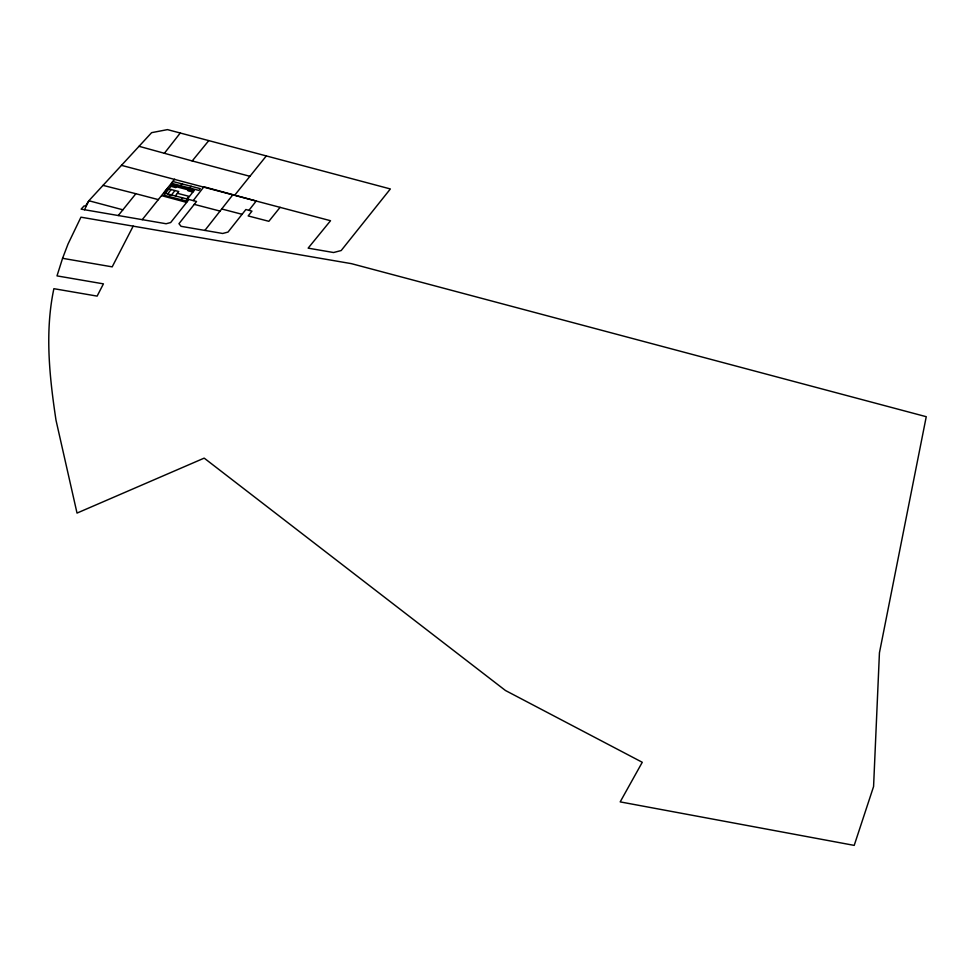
<?xml version="1.0" encoding="UTF-8"?>
<svg xmlns="http://www.w3.org/2000/svg" width="975" height="975" viewBox="0 0 975 975"><rect width="100%" height="100%" fill="white"/><g stroke="black" fill="none" stroke-linecap="round" stroke-linejoin="round"><path stroke-width="1.46" d="M62.571 258.314L68.031 244.03L80.949 217.181L351.414 263.652L926.25 416.703L879.438 652.787L873.576 786.545L854.21 845.386L620.185 801.889L642.269 762.279L505.452 690.495L204.189 458.128L77.025 513.082L56.002 420.201C49.469 376.837 44.679 331.987 53.881 288.685L97.122 296.108L103.435 283.859L57.001 275.888L62.571 258.314L112.198 266.858L133.173 226.151M122.887 209.808L88.859 200.74L85.459 206.127L84.13 205.883L81.12 209.15L84.545 209.735L88.859 200.74L151.613 132.661L167.481 129.614L390.366 188.955L341.189 250.538L333.572 252.525L308.137 248.15L330.537 220.716L121.473 165.348M193.233 200.606L203.897 186.786L256.218 201.033L248.918 210.332L245.871 209.527L228.016 232.074L222.678 233.476L181.058 226.322L178.973 223.677L196.548 201.484L188.955 199.473L170.674 222.544L166.103 223.75L84.545 209.735M167.712 193.94L171.137 189.54M168.87 196.487L170.308 194.647M176.438 186.798L175.805 187.602L170.918 186.322M171.515 194.939L174.952 190.539M180.607 185.652L181.984 183.885M175.317 195.951L178.766 191.527L167.334 188.553L163.897 192.952L187.407 199.095M189.759 188.029L191.137 186.274M181.07 199.668L182.508 197.815M188.638 189.967L188.004 190.771L192.904 192.051M186.749 198.924L188.809 196.28L177.377 193.306M164.385 153.282L180.253 133.014M204.872 230.417L232.818 194.817M142.24 219.655L174.671 179.181M234.622 195.305L266.321 155.927M280.081 207.346L268.856 221.301L248.162 215.938L251.964 211.136L248.918 210.332M118.255 215.536L135.866 193.72L158.474 199.656M139.023 146.299L192.209 160.948L208.784 140.607M103.021 185.372L135.866 193.72M171.551 185.518L193.525 191.234M221.703 208.979L242.105 214.305M194.269 204.372L220.033 211.087M192.209 160.948L249.917 176.304M161.692 195.67L186.639 202.41M172.831 181.508L171.466 183.276L198.912 190.418L200.277 188.65L172.831 181.508M172.356 184.482L163.983 195.219L185.957 200.935L194.342 190.198L172.356 184.482"/></g></svg>
